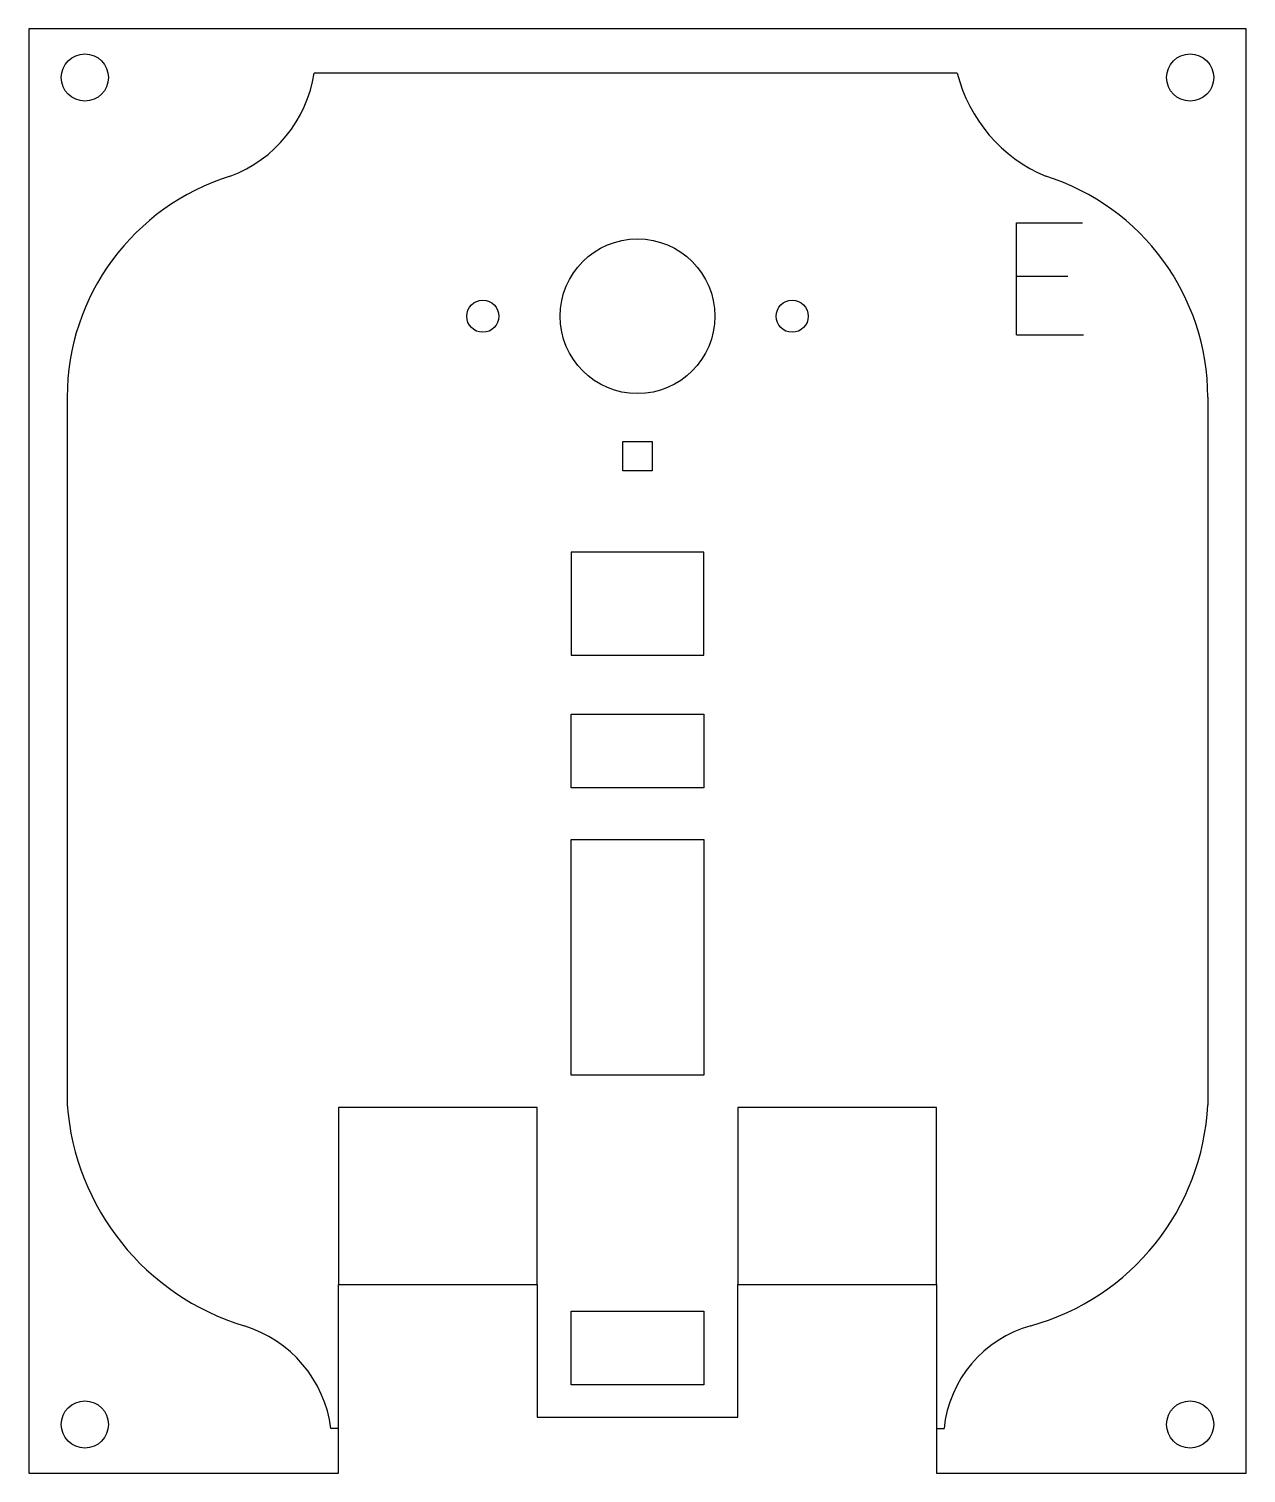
# Model space of a CAD drawing. Header units: millimetres. Extents: x 0 to 82.6, y 0 to 98.
import ezdxf

# ---------------------------------------------------------------- set-up
doc = ezdxf.new("R2010")
doc.units = ezdxf.units.MM
doc.layers.get('0').update_dxf_attribs({"linetype": 'CONTINUOUS'})

msp = doc.modelspace()

# ---------------------------------------------------------------- linework, layer by layer
for p, q in [((0, 98), (0, 0)), ((82.6, 98), (0, 98)), ((82.6, 0), (82.6, 98)), ((63, 95), (19.367, 95)), ((67.025, 77.243), (67.025, 84.844)), ((67.025, 84.844), (71.501, 84.844)), ((67.025, 81.218), (70.501, 81.218)), ((67.025, 77.243), (71.568, 77.243)), ((2.6, 73), (2.6, 25)), ((80, 73), (80, 25)), ((21, 0), (21, 12.8)), ((21, 12.8), (34.5, 12.8)), ((34.5, 12.8), (34.5, 3.8)), ((48.1, 3.8), (48.1, 12.8)), ((48.1, 12.8), (61.6, 12.8)), ((61.6, 12.8), (61.6, 0)), ((21, 3.027), (20.5, 3.027)), ((34.5, 3.8), (48.1, 3.8)), ((61.6, 3.027), (62.1, 3.027)), ((61.6, 0), (82.6, 0))]:
    msp.add_line(p, q)
for points in [[(61.6, 0), (82.6, 0), (82.6, 98), (0, 98), (0, 0), (21, 0), (21, 12.8), (34.5, 12.8), (34.5, 3.8), (48.1, 3.8), (48.1, 12.8), (61.6, 12.8)], [(40.3, 70), (42.3, 70), (42.3, 68), (40.3, 68)], [(36.8, 55.5), (45.8, 55.5), (45.8, 62.5), (36.8, 62.5)], [(36.8, 51.5), (45.8, 51.5), (45.8, 46.5), (36.8, 46.5)], [(36.8, 43), (45.8, 43), (45.8, 27), (36.8, 27)], [(21, 12.8), (34.5, 12.8), (34.5, 24.8), (21, 24.8)], [(48.1, 12.8), (61.6, 12.8), (61.6, 24.8), (48.1, 24.8)], [(36.8, 11), (45.8, 11), (45.8, 6), (36.8, 6)]]:
    msp.add_lwpolyline(points, close=True)
for centre, radius in [((3.8, 94.7), 1.6), ((3.8, 94.7), 1.6), ((78.8, 94.7), 1.6), ((78.8, 94.7), 1.6), ((41.3, 78.5), 5.25), ((41.3, 78.5), 5.25), ((30.8, 78.5), 1.09), ((51.8, 78.5), 1.09), ((3.8, 3.3), 1.6), ((3.8, 3.3), 1.6), ((78.8, 3.3), 1.6), ((78.8, 3.3), 1.6)]:
    msp.add_circle(centre, radius)
for centre, radius, start, end in [((10.493, 96.404), 8.985, 290.70488, 351.0074), ((73, 97.5), 10.308, 194.03624, 247.16635), ((18.298, 73), 15.698, 107.14666, 180), ((64.273, 73), 15.727, 0, 72.50768), ((19.567, 26.268), 17.015, 184.27288, 253.02521), ((63.605, 25.816), 16.415, 285.52903, 357.15136), ((12.138, 1.927), 8.434, 7.4881, 73.02521), ((70.173, 2.179), 8.118, 105.52903, 174.0045)]:
    msp.add_arc(centre, radius, start, end)

doc.saveas('drawing.dxf')
